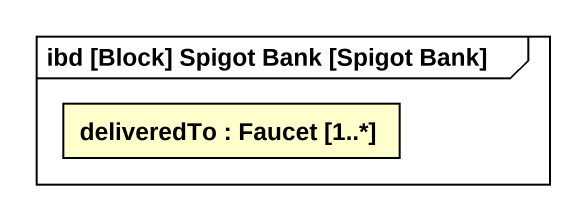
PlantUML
@startuml
mainframe ibd [Block] Spigot Bank [Spigot Bank]
rectangle "deliveredTo : Faucet [1..*]" as deliveredTo
@enduml
